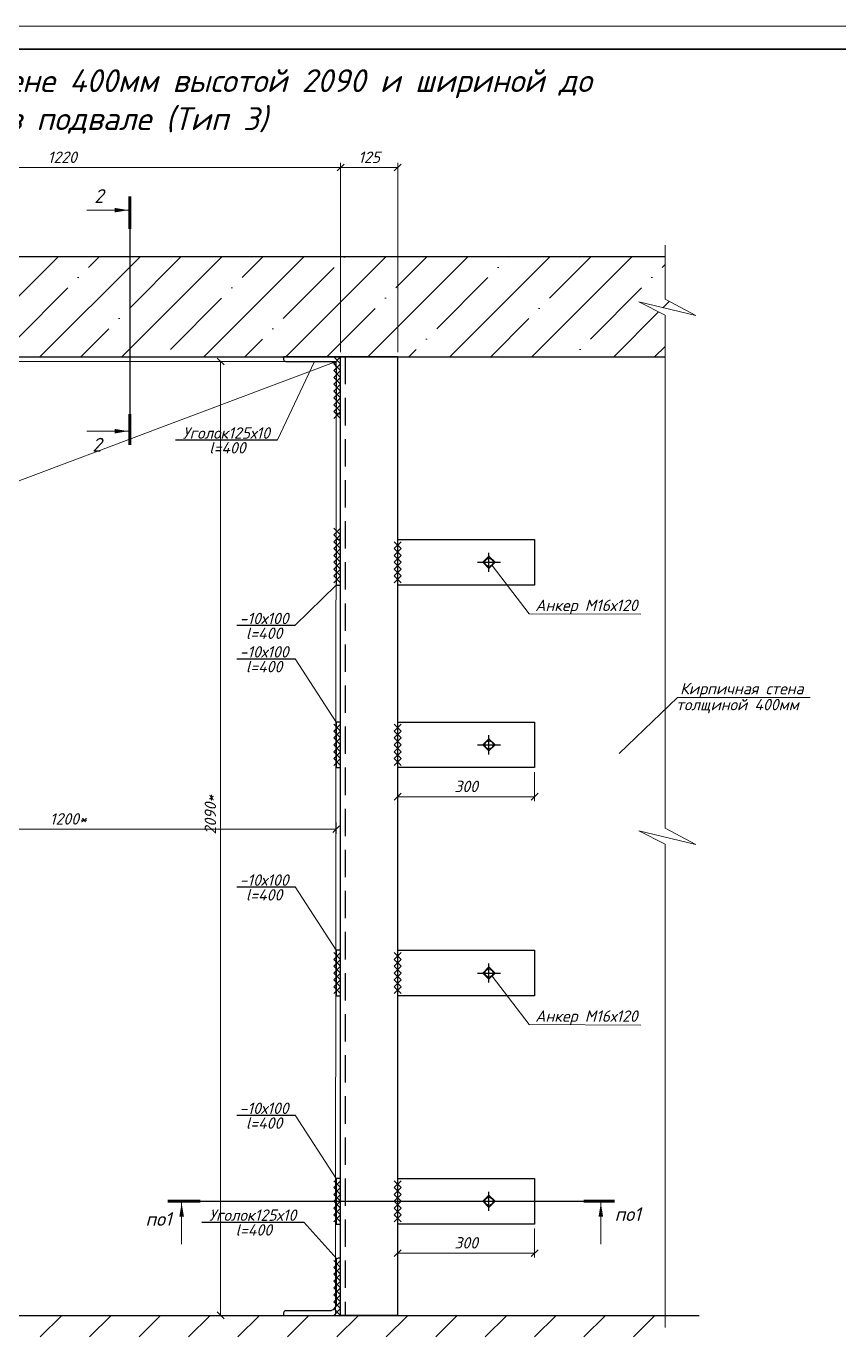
# Model space of a CAD drawing. Header units: millimetres. Extents: x 10124 to 8132345, y -95635 to 1386204.
# Drawn here: x 117967 to 119748, y 27189 to 30060 of the extents above; entities that cross this region are included whole.
import ezdxf
from ezdxf.enums import TextEntityAlignment as Align

# ---------------------------------------------------------------- set-up
doc = ezdxf.new("R2010")
doc.units = ezdxf.units.MM
doc.linetypes.add('Пунктир 2мм', pattern=[3, 2, -1])
doc.layers.get('DEFPOINTS').update_dxf_attribs({"color": 1})
for name, color, linetype, lineweight in [('013', 7, 'Continuous', 13), ('030', 7, 'Continuous', 30), ('Размер', 140, 'Continuous', 13), ('Разрезы', 54, 'Continuous', 20)]:
    doc.layers.add(name, color=color, linetype=linetype, lineweight=lineweight)
doc.styles.add('10', font='isocpeui.ttf', dxfattribs={"height": 25})
doc.styles.add('100', font='isocpeui.ttf', dxfattribs={"height": 250})
doc.styles.add('GOST', font='isocpeur.TTF')
doc.dimstyles.new('10', dxfattribs={"dimtxt": 37.5, "dimasz": 15, "dimexe": 10, "dimexo": 10, "dimgap": 10, "dimtad": 1, "dimtxsty": '10', "dimblk": 'OBLIQUE', "dimcen": 2.5, "dimadec": 0, "dimazin": 0, "dimtfac": 1, "dimtmove": 0, "dimatfit": 3, "dimfxl": 1, "dimlwd": 15, "dimlwe": 15, "dimarcsym": 0})

# ---------------------------------------------------------------- blocks, each defined once
blk = doc.blocks.new('*U16')
at = {"color": 44, "lineweight": 20, "ltscale": 10}
blk.add_line((594, 420), (0, 420), dxfattribs=at)
at = {"color": 137, "lineweight": 35, "ltscale": 10}
blk.add_line((589, 415), (20, 415), dxfattribs=at)
at = {"color": 44, "lineweight": 13, "style": 'GOST', "oblique": 10, "width": 0.8}
for tag in ['ФОРМАТВЕРТ', 'ФОРМАТГОРИЗ']:
    blk.add_attdef(tag, (542.98, 1.6), '', height=2, dxfattribs=at)
blk = doc.blocks.new('_OBLIQUE')
at = {"color": 0, "linetype": 'ByBlock'}
blk.add_line((-0.5, -0.5), (0.5, 0.5), dxfattribs=at)
blk = doc.blocks.new('*D253')
at = {"color": 0, "lineweight": 15, "ltscale": 100, "transparency": 16777216}
for p, q in [((117435.9, 29345.8), (117435.9, 29760.6)), ((117435.9, 29750.6), (118655.9, 29750.6)), ((118655.9, 29345.8), (118655.9, 29760.6))]:
    blk.add_line(p, q, dxfattribs=at)
at = {"layer": 'DEFPOINTS', "color": 0, "ltscale": 100, "transparency": 16777216}
for p in [(118655.9, 29750.6), (117435.9, 29335.8), (118655.9, 29335.8)]:
    blk.add_point(p, dxfattribs=at)
at = {"color": 0, "lineweight": 15, "ltscale": 100, "transparency": 16777216, "xscale": 15, "yscale": 15, "zscale": 15, "rotation": 180}
blk.add_blockref('_OBLIQUE', (117435.9, 29750.6), dxfattribs=at)
at = {"color": 0, "lineweight": 15, "ltscale": 100, "transparency": 16777216, "xscale": 15, "yscale": 15, "zscale": 15}
blk.add_blockref('_OBLIQUE', (118655.9, 29750.6), dxfattribs=at)
at = {"color": 0, "ltscale": 100, "transparency": 16777216, "insert": (118045.9, 29773.1), "char_height": 25, "attachment_point": 5, "style": '10'}
blk.add_mtext('1220', dxfattribs=at)
blk = doc.blocks.new('*D266')
at = {"color": 0, "lineweight": 15, "ltscale": 100, "transparency": 16777216}
for p, q in [((118655.9, 29345.8), (118655.9, 29760.6)), ((118655.9, 29750.6), (118780.9, 29750.6)), ((118780.9, 29345.8), (118780.9, 29760.6))]:
    blk.add_line(p, q, dxfattribs=at)
at = {"layer": 'DEFPOINTS', "color": 0, "ltscale": 100, "transparency": 16777216}
for p in [(118780.9, 29750.6), (118655.9, 29335.8), (118780.9, 29335.8)]:
    blk.add_point(p, dxfattribs=at)
at = {"color": 0, "lineweight": 15, "ltscale": 100, "transparency": 16777216, "xscale": 15, "yscale": 15, "zscale": 15, "rotation": 180}
blk.add_blockref('_OBLIQUE', (118655.9, 29750.6), dxfattribs=at)
at = {"color": 0, "lineweight": 15, "ltscale": 100, "transparency": 16777216, "xscale": 15, "yscale": 15, "zscale": 15}
blk.add_blockref('_OBLIQUE', (118780.9, 29750.6), dxfattribs=at)
at = {"color": 0, "ltscale": 100, "transparency": 16777216, "insert": (118718.4, 29773.1), "char_height": 25, "attachment_point": 5, "style": '10'}
blk.add_mtext('125', dxfattribs=at)
blk = doc.blocks.new('*U172')
blk.add_lwpolyline([(-34.5, 90.5), (-29.1, 90.5, -0.414214), (-24.5, 85.9), (-24.5, -10.5, 0.414214), (-10.5, -24.5), (85.9, -24.5, -0.414214), (90.5, -29.1), (90.5, -34.5), (-34.5, -34.5)], format="xyb", close=True)
blk = doc.blocks.new('*D276')
at = {"color": 0, "lineweight": 15, "ltscale": 100, "transparency": 16777216}
for p, q in [((118645.9, 28315.4), (118645.9, 28291)), ((117445.9, 28170.6), (117445.9, 28311)), ((118645.9, 28301), (117445.9, 28301))]:
    blk.add_line(p, q, dxfattribs=at)
at = {"layer": 'DEFPOINTS', "color": 0, "ltscale": 100, "transparency": 16777216}
for p in [(118645.9, 28325.4), (117445.9, 28301), (117445.9, 28160.6)]:
    blk.add_point(p, dxfattribs=at)
at = {"color": 0, "lineweight": 15, "ltscale": 100, "transparency": 16777216, "xscale": 15, "yscale": 15, "zscale": 15, "rotation": 180}
blk.add_blockref('_OBLIQUE', (117445.9, 28301), dxfattribs=at)
at = {"color": 0, "lineweight": 15, "ltscale": 100, "transparency": 16777216, "xscale": 15, "yscale": 15, "zscale": 15}
blk.add_blockref('_OBLIQUE', (118645.9, 28301), dxfattribs=at)
at = {"color": 0, "ltscale": 100, "transparency": 16777216, "insert": (118059, 28323.5), "char_height": 25, "width": 61.42, "attachment_point": 5, "style": '10'}
blk.add_mtext('1200*', dxfattribs=at)
blk = doc.blocks.new('*D277')
at = {"color": 0, "lineweight": 15, "ltscale": 100, "transparency": 16777216}
for p, q in [((118281.7, 29325.8), (118402.8, 29325.8)), ((118392.8, 29325.8), (118392.8, 27235.8)), ((118281.7, 27235.8), (118402.8, 27235.8))]:
    blk.add_line(p, q, dxfattribs=at)
at = {"layer": 'DEFPOINTS', "color": 0, "ltscale": 100, "transparency": 16777216}
for p in [(118271.7, 29325.8), (118271.7, 27235.8), (118392.8, 27235.8)]:
    blk.add_point(p, dxfattribs=at)
at = {"color": 0, "lineweight": 15, "ltscale": 100, "transparency": 16777216, "xscale": 15, "yscale": 15, "zscale": 15}
for p, rotation in [((118392.8, 29325.8), 90), ((118392.8, 27235.8), 270)]:
    blk.add_blockref('_OBLIQUE', p, dxfattribs=dict(at, rotation=rotation))
at = {"color": 0, "ltscale": 100, "transparency": 16777216, "insert": (118370.3, 28332.7), "char_height": 25, "attachment_point": 5, "rotation": 90, "style": '10'}
blk.add_mtext('2090*', dxfattribs=at)
blk = doc.blocks.new('*U250')
at = {"layer": 'DEFPOINTS'}
blk.add_line((0, 0), (84.05, 0), dxfattribs=at)
at = {"layer": 'Разрезы', "color": 0}
for p, q in [((-4.07, 0.35), (-4.07, 9.4)), ((87.8, 0.35), (87.8, 9.4))]:
    blk.add_line(p, q, dxfattribs=at)
at = {"layer": 'Разрезы', "color": 0, "lineweight": 60}
for p, q in [((-7.07, 0), (0, 0)), ((90.8, 0), (84.05, 0))]:
    blk.add_line(p, q, dxfattribs=at)
at = {"layer": 'Разрезы', "color": 0}
for points in [[(-4.07, 0.35), (-3.57, 3.35), (-4.57, 3.35)], [(87.8, 0.35), (87.3, 3.35), (88.3, 3.35)]]:
    blk.add_solid(points, dxfattribs=at)
at = {"layer": 'Разрезы', "color": 0, "style": '100'}
for tag, p in [('1', (-9.12, 3.88)), ('2', (93.69, 2.82))]:
    blk.add_attdef(tag, text='', height=3, dxfattribs=at).set_placement(p, align=Align.MIDDLE_CENTER)
blk = doc.blocks.new('*D260')
at = {"color": 0, "lineweight": 15, "ltscale": 100, "transparency": 16777216}
for p, q in [((118780.9, 28425.8), (118780.9, 28362.2)), ((119080.9, 28425.8), (119080.9, 28362.2)), ((118780.9, 28372.2), (119080.9, 28372.2))]:
    blk.add_line(p, q, dxfattribs=at)
at = {"layer": 'DEFPOINTS', "color": 0, "ltscale": 100, "transparency": 16777216}
for p in [(118780.9, 28435.8), (119080.9, 28435.8), (119080.9, 28372.2)]:
    blk.add_point(p, dxfattribs=at)
at = {"color": 0, "lineweight": 15, "ltscale": 100, "transparency": 16777216, "xscale": 15, "yscale": 15, "zscale": 15, "rotation": 180}
blk.add_blockref('_OBLIQUE', (118780.9, 28372.2), dxfattribs=at)
at = {"color": 0, "lineweight": 15, "ltscale": 100, "transparency": 16777216, "xscale": 15, "yscale": 15, "zscale": 15}
blk.add_blockref('_OBLIQUE', (119080.9, 28372.2), dxfattribs=at)
at = {"color": 0, "ltscale": 100, "transparency": 16777216, "insert": (118930.9, 28394.7), "char_height": 25, "attachment_point": 5, "style": '10'}
blk.add_mtext('300', dxfattribs=at)
blk = doc.blocks.new('*D261')
at = {"color": 0, "lineweight": 15, "ltscale": 100, "transparency": 16777216}
for p, q in [((118780.9, 27425.8), (118780.9, 27362.2)), ((119080.9, 27425.8), (119080.9, 27362.2)), ((118780.9, 27372.2), (119080.9, 27372.2))]:
    blk.add_line(p, q, dxfattribs=at)
at = {"layer": 'DEFPOINTS', "color": 0, "ltscale": 100, "transparency": 16777216}
for p in [(118780.9, 27435.8), (119080.9, 27435.8), (119080.9, 27372.2)]:
    blk.add_point(p, dxfattribs=at)
at = {"color": 0, "lineweight": 15, "ltscale": 100, "transparency": 16777216, "xscale": 15, "yscale": 15, "zscale": 15, "rotation": 180}
blk.add_blockref('_OBLIQUE', (118780.9, 27372.2), dxfattribs=at)
at = {"color": 0, "lineweight": 15, "ltscale": 100, "transparency": 16777216, "xscale": 15, "yscale": 15, "zscale": 15}
blk.add_blockref('_OBLIQUE', (119080.9, 27372.2), dxfattribs=at)
at = {"color": 0, "ltscale": 100, "transparency": 16777216, "insert": (118930.9, 27394.7), "char_height": 25, "attachment_point": 5, "style": '10'}
blk.add_mtext('300', dxfattribs=at)
blk = doc.blocks.new('*U290')
at = {"layer": 'DEFPOINTS'}
blk.add_line((0, 0), (40.61, 0), dxfattribs=at)
at = {"layer": 'Разрезы', "color": 0}
for p, q in [((-4.07, 0.35), (-4.07, 9.4)), ((44.36, 0.35), (44.36, 9.4))]:
    blk.add_line(p, q, dxfattribs=at)
at = {"layer": 'Разрезы', "color": 0, "lineweight": 60}
for p, q in [((-7.07, 0), (0, 0)), ((47.36, 0), (40.61, 0))]:
    blk.add_line(p, q, dxfattribs=at)
at = {"layer": 'Разрезы', "color": 0}
for points in [[(-4.07, 0.35), (-3.57, 3.35), (-4.57, 3.35)], [(44.36, 0.35), (43.86, 3.35), (44.86, 3.35)]]:
    blk.add_solid(points, dxfattribs=at)
at = {"layer": 'Разрезы', "color": 0, "style": '100'}
for tag, p in [('2', (47.31, 7.19)), ('1', (-7.17, 6.76))]:
    blk.add_attdef(tag, text='', height=3, dxfattribs=at).set_placement(p, align=Align.MIDDLE_CENTER)

msp = doc.modelspace()

# ---------------------------------------------------------------- hatches: boundary and pattern name
at = {"layer": '013', "ltscale": 100}
h = msp.add_hatch(dxfattribs=at)
h.set_pattern_fill('ANSI35', color=256, scale=20)
h.set_pattern_definition([(45, (6747.9, -13.35), (-89.80256, 89.80256), []), (45, (6837.7, -13.35), (-89.80256, 89.80256), [158.75, -31.75, 0, -31.75])])
h.paths.add_polyline_path([(119366.853, 29335.767), (119366.853, 29427.044), (119309.562, 29456.08), (119434.093, 29426.168), (119366.853, 29462.065), (119366.853, 29555.767), (116945.91, 29555.767), (116945.91, 29462.065), (117013.15, 29426.168), (116888.618, 29456.08), (116945.91, 29427.044), (116945.91, 29335.767)])

# ---------------------------------------------------------------- linework, layer by layer
at = {"ltscale": 100}
for p, q in [((116945.91, 29555.767), (119366.853, 29555.767)), ((116945.91, 29335.767), (119366.853, 29335.767)), ((118655.861, 29320.767), (118640.861, 29335.767)), ((118640.861, 29320.767), (118655.861, 29335.767)), ((118655.861, 29305.767), (118640.861, 29320.767)), ((118640.861, 29305.767), (118655.861, 29320.767)), ((118655.861, 29290.767), (118640.861, 29305.767)), ((118640.861, 29290.767), (118655.861, 29305.767)), ((118655.861, 29275.767), (118640.861, 29290.767)), ((118640.861, 29275.767), (118655.861, 29290.767)), ((118655.861, 29260.767), (118640.861, 29275.767)), ((118640.861, 29260.767), (118655.861, 29275.767)), ((118655.861, 29245.767), (118640.861, 29260.767)), ((118640.861, 29245.767), (118655.861, 29260.767)), ((118655.861, 29230.767), (118640.861, 29245.767)), ((118640.861, 29230.767), (118655.861, 29245.767)), ((118655.861, 29215.767), (118640.861, 29230.767)), ((118640.861, 29215.767), (118655.861, 29230.767)), ((118655.861, 29200.767), (118640.861, 29215.767)), ((118640.861, 29200.767), (118655.861, 29215.767)), ((118293.786, 29153.922), (118517.527, 29153.922)), ((118655.861, 28945.767), (118640.861, 28960.767)), ((118640.861, 28945.767), (118655.861, 28960.767)), ((118655.861, 28930.767), (118640.861, 28945.767)), ((118640.861, 28930.767), (118655.861, 28945.767)), ((118655.861, 28915.767), (118640.861, 28930.767)), ((118640.861, 28915.767), (118655.861, 28930.767)), ((118655.861, 28915.767), (118640.861, 28930.767)), ((118640.861, 28915.767), (118655.861, 28930.767)), ((118655.861, 28900.767), (118640.861, 28915.767)), ((118640.861, 28900.767), (118655.861, 28915.767)), ((118788.361, 28915.767), (118773.361, 28930.767)), ((118773.361, 28915.767), (118788.361, 28930.767)), ((118788.361, 28900.767), (118773.361, 28915.767)), ((118773.361, 28900.767), (118788.361, 28915.767)), ((118655.861, 28885.767), (118640.861, 28900.767)), ((118640.861, 28885.767), (118655.861, 28900.767)), ((118788.361, 28885.767), (118773.361, 28900.767)), ((118773.361, 28885.767), (118788.361, 28900.767)), ((118980.861, 28864.902), (118980.861, 28906.631)), ((118655.861, 28870.767), (118640.861, 28885.767)), ((118640.861, 28870.767), (118655.861, 28885.767)), ((118655.861, 28855.767), (118640.861, 28870.767)), ((118640.861, 28855.767), (118655.861, 28870.767)), ((118788.361, 28870.767), (118773.361, 28885.767)), ((118773.361, 28870.767), (118788.361, 28885.767)), ((118788.361, 28855.767), (118773.361, 28870.767)), ((118773.361, 28855.767), (118788.361, 28870.767)), ((118955.803, 28885.767), (119005.918, 28885.767)), ((118655.861, 28840.767), (118640.861, 28855.767)), ((118640.861, 28840.767), (118655.861, 28855.767)), ((118788.361, 28840.767), (118773.361, 28855.767)), ((118773.361, 28840.767), (118788.361, 28855.767)), ((118428.227, 28747.629), (118556.118, 28747.629)), ((118428.227, 28674.434), (118556.118, 28674.434)), ((118655.861, 28515.767), (118640.861, 28530.767)), ((118640.861, 28515.767), (118655.861, 28530.767)), ((118655.861, 28500.767), (118640.861, 28515.767)), ((118640.861, 28500.767), (118655.861, 28515.767)), ((118788.361, 28515.767), (118773.361, 28530.767)), ((118773.361, 28515.767), (118788.361, 28530.767)), ((118788.361, 28500.767), (118773.361, 28515.767)), ((118773.361, 28500.767), (118788.361, 28515.767)), ((118655.861, 28485.767), (118640.861, 28500.767)), ((118640.861, 28485.767), (118655.861, 28500.767)), ((118655.861, 28470.767), (118640.861, 28485.767)), ((118640.861, 28470.767), (118655.861, 28485.767)), ((118788.361, 28485.767), (118773.361, 28500.767)), ((118773.361, 28485.767), (118788.361, 28500.767)), ((118788.361, 28470.767), (118773.361, 28485.767)), ((118773.361, 28470.767), (118788.361, 28485.767)), ((118955.803, 28485.767), (119005.918, 28485.767)), ((118980.861, 28464.902), (118980.861, 28506.631)), ((118655.861, 28455.767), (118640.861, 28470.767)), ((118640.861, 28455.767), (118655.861, 28470.767)), ((118655.861, 28440.767), (118640.861, 28455.767)), ((118640.861, 28440.767), (118655.861, 28455.767)), ((118788.361, 28455.767), (118773.361, 28470.767)), ((118773.361, 28455.767), (118788.361, 28470.767)), ((118788.361, 28440.767), (118773.361, 28455.767)), ((118773.361, 28440.767), (118788.361, 28455.767)), ((118428.227, 28174.434), (118556.118, 28174.434)), ((118655.861, 28015.767), (118640.861, 28030.767)), ((118640.861, 28015.767), (118655.861, 28030.767)), ((118788.361, 28015.767), (118773.361, 28030.767)), ((118773.361, 28015.767), (118788.361, 28030.767)), ((118655.861, 28000.767), (118640.861, 28015.767)), ((118640.861, 28000.767), (118655.861, 28015.767)), ((118655.861, 27985.767), (118640.861, 28000.767)), ((118640.861, 27985.767), (118655.861, 28000.767)), ((118788.361, 28000.767), (118773.361, 28015.767)), ((118773.361, 28000.767), (118788.361, 28015.767)), ((118788.361, 27985.767), (118773.361, 28000.767)), ((118773.361, 27985.767), (118788.361, 28000.767)), ((118980.861, 27964.902), (118980.861, 28006.631)), ((118655.861, 27970.767), (118640.861, 27985.767)), ((118640.861, 27970.767), (118655.861, 27985.767)), ((118655.861, 27955.767), (118640.861, 27970.767)), ((118640.861, 27955.767), (118655.861, 27970.767)), ((118788.361, 27970.767), (118773.361, 27985.767)), ((118773.361, 27970.767), (118788.361, 27985.767)), ((118788.361, 27955.767), (118773.361, 27970.767)), ((118773.361, 27955.767), (118788.361, 27970.767)), ((118955.803, 27985.767), (119005.918, 27985.767)), ((118655.861, 27940.767), (118640.861, 27955.767)), ((118640.861, 27940.767), (118655.861, 27955.767)), ((118788.361, 27940.767), (118773.361, 27955.767)), ((118773.361, 27940.767), (118788.361, 27955.767)), ((118428.227, 27674.434), (118556.118, 27674.434)), ((118655.861, 27515.767), (118640.861, 27530.767)), ((118640.861, 27515.767), (118655.861, 27530.767)), ((118655.861, 27500.767), (118640.861, 27515.767)), ((118640.861, 27500.767), (118655.861, 27515.767)), ((118788.361, 27515.767), (118773.361, 27530.767)), ((118773.361, 27515.767), (118788.361, 27530.767)), ((118788.361, 27500.767), (118773.361, 27515.767)), ((118773.361, 27500.767), (118788.361, 27515.767)), ((118655.861, 27485.767), (118640.861, 27500.767)), ((118640.861, 27485.767), (118655.861, 27500.767)), ((118655.861, 27470.767), (118640.861, 27485.767)), ((118640.861, 27470.767), (118655.861, 27485.767)), ((118788.361, 27485.767), (118773.361, 27500.767)), ((118773.361, 27485.767), (118788.361, 27500.767)), ((118788.361, 27470.767), (118773.361, 27485.767)), ((118773.361, 27470.767), (118788.361, 27485.767)), ((118955.803, 27485.767), (119005.918, 27485.767)), ((118980.861, 27464.902), (118980.861, 27506.631)), ((118655.861, 27455.767), (118640.861, 27470.767)), ((118640.861, 27455.767), (118655.861, 27470.767)), ((118655.861, 27440.767), (118640.861, 27455.767)), ((118640.861, 27440.767), (118655.861, 27455.767)), ((118788.361, 27455.767), (118773.361, 27470.767)), ((118773.361, 27455.767), (118788.361, 27470.767)), ((118788.361, 27440.767), (118773.361, 27455.767)), ((118773.361, 27440.767), (118788.361, 27455.767)), ((118351.665, 27440.33), (118575.406, 27440.33)), ((118655.861, 27340.767), (118640.861, 27355.767)), ((118640.861, 27340.767), (118655.861, 27355.767)), ((118655.861, 27325.767), (118640.861, 27340.767)), ((118640.861, 27325.767), (118655.861, 27340.767)), ((118655.861, 27310.767), (118640.861, 27325.767)), ((118640.861, 27310.767), (118655.861, 27325.767)), ((118655.861, 27295.767), (118640.861, 27310.767)), ((118640.861, 27295.767), (118655.861, 27310.767)), ((118655.861, 27280.767), (118640.861, 27295.767)), ((118640.861, 27280.767), (118655.861, 27295.767)), ((118655.861, 27265.767), (118640.861, 27280.767)), ((118640.861, 27265.767), (118655.861, 27280.767)), ((118655.861, 27250.767), (118640.861, 27265.767)), ((118640.861, 27250.767), (118655.861, 27265.767)), ((118655.861, 27235.767), (118640.861, 27250.767)), ((118640.861, 27235.767), (118655.861, 27250.767)), ((116945.91, 27235.767), (119441.889, 27235.767))]:
    msp.add_line(p, q, dxfattribs=at)
at = {"linetype": 'Пунктир 2мм', "ltscale": 30}
msp.add_line((118665.861, 29335.767), (118665.861, 27235.767), dxfattribs=at)
at = {"layer": '013', "ltscale": 100}
for p, q in [((118517.527, 29153.922), (118598.375, 29325.767)), ((118645.861, 28835.767), (118556.118, 28747.629)), ((118645.861, 28535.767), (118556.118, 28674.434)), ((118645.861, 28035.767), (118556.118, 28174.434)), ((118645.861, 27535.767), (118556.118, 27674.434)), ((118647.208, 27359.419), (118575.406, 27440.33)), ((117997.33, 27188.846), (118044.571, 27235.767)), ((118105.676, 27188.846), (118152.917, 27235.767)), ((118214.023, 27188.846), (118261.264, 27235.767)), ((118322.37, 27188.846), (118369.611, 27235.767)), ((118430.716, 27188.846), (118477.957, 27235.767)), ((118539.063, 27188.846), (118586.304, 27235.767)), ((118647.41, 27188.846), (118694.651, 27235.767)), ((118755.756, 27188.846), (118802.997, 27235.767)), ((118864.103, 27188.846), (118911.344, 27235.767)), ((118972.45, 27188.846), (119019.691, 27235.767)), ((119080.796, 27188.846), (119128.037, 27235.767)), ((119189.143, 27188.846), (119236.384, 27235.767)), ((119297.49, 27188.846), (119344.731, 27235.767))]:
    msp.add_line(p, q, dxfattribs=at)
for points in [[(119366.853, 29316.757), (119366.853, 29427.044), (119309.562, 29456.08), (119434.093, 29426.168), (119366.853, 29462.065), (119366.853, 29580.52)], [(117445.861, 27235.767), (117550.329, 28913.453), (118645.861, 29325.767)], [(119366.853, 27208.907), (119366.853, 28268.286), (119309.562, 28297.322), (119434.093, 28267.41), (119366.853, 28303.307), (119366.853, 29335.767)], [(118987.611, 28879.017), (119068.938, 28772.974), (119313.587, 28771.761)], [(119266.099, 28466.549), (119394.015, 28589.596), (119684.668, 28589.596)], [(118987.611, 27979.017), (119068.938, 27872.974), (119313.587, 27871.761)]]:
    msp.add_lwpolyline(points, dxfattribs=at)
msp.add_lwpolyline([(117445.216, 27235.767), (118644.571, 27235.767), (118645.861, 29325.767), (117446.506, 29325.767)], close=True, dxfattribs=at)
at = {"layer": '030', "ltscale": 100}
for p, q in [((118780.861, 29335.767), (118655.861, 29335.767)), ((118780.861, 27235.767), (118655.861, 27235.767))]:
    msp.add_line(p, q, dxfattribs=at)
for points in [[(118655.861, 27235.767), (118655.861, 29335.767)], [(118780.861, 27235.767), (118780.861, 29335.767)], [(118645.861, 28935.767), (118645.861, 28835.767), (118655.861, 28835.767), (118655.861, 28935.767), (118645.861, 28935.767)], [(118780.861, 28935.767), (119080.861, 28935.767), (119080.861, 28835.767), (118780.861, 28835.767), (118780.861, 28935.767)], [(118967.361, 28885.767), (118980.861, 28899.267), (118994.361, 28885.767), (118980.861, 28872.267), (118967.361, 28885.767)], [(118645.861, 28535.767), (118645.861, 28435.767), (118655.861, 28435.767), (118655.861, 28535.767), (118645.861, 28535.767)], [(118780.861, 28535.767), (119080.861, 28535.767), (119080.861, 28435.767), (118780.861, 28435.767), (118780.861, 28535.767)], [(118967.361, 28485.767), (118980.861, 28499.267), (118994.361, 28485.767), (118980.861, 28472.267), (118967.361, 28485.767)], [(118645.861, 28035.767), (118645.861, 27935.767), (118655.861, 27935.767), (118655.861, 28035.767), (118645.861, 28035.767)], [(118780.861, 28035.767), (119080.861, 28035.767), (119080.861, 27935.767), (118780.861, 27935.767), (118780.861, 28035.767)], [(118967.361, 27985.767), (118980.861, 27999.267), (118994.361, 27985.767), (118980.861, 27972.267), (118967.361, 27985.767)], [(118645.861, 27535.767), (118645.861, 27435.767), (118655.861, 27435.767), (118655.861, 27535.767), (118647.861, 27535.767)], [(118780.861, 27535.767), (119080.861, 27535.767), (119080.861, 27435.767), (118780.861, 27435.767), (118780.861, 27535.767)], [(118967.361, 27485.767), (118980.861, 27499.267), (118994.361, 27485.767), (118980.861, 27472.267), (118967.361, 27485.767)]]:
    msp.add_lwpolyline(points, dxfattribs=at)
for centre in [(118980.861, 28885.767), (118980.861, 28485.767), (118980.861, 27985.767), (118980.861, 27485.767)]:
    msp.add_circle(centre, 9, dxfattribs=at)

# ---------------------------------------------------------------- block references
at = {"xscale": 10, "yscale": 10, "zscale": 10}
msp.add_blockref('*U16', (116407.08, 25860.225), dxfattribs=at)
at = {"layer": '030', "xscale": -1, "rotation": 90}
msp.add_blockref('*U172', (118621.361, 29301.267), dxfattribs=at)
at = {"layer": '030', "xscale": -1}
msp.add_blockref('*U172', (118621.361, 27270.267), dxfattribs=at)
at = {"layer": 'Размер'}
ref = msp.add_blockref('*U290', (118193.793, 29616.498), dxfattribs=dict(at, xscale=-10, yscale=10, zscale=10, rotation=90))
ref.add_attrib('1', '2', dxfattribs={"layer": 'Разрезы', "color": 0, "height": 30, "style": '100'}).set_placement((118126.191, 29688.239), align=Align.MIDDLE_CENTER)
ref.add_attrib('2', '2', dxfattribs={"layer": 'Разрезы', "color": 0, "height": 30, "style": '100'}).set_placement((118121.898, 29143.441), align=Align.MIDDLE_CENTER)
ref = msp.add_blockref('*U250', (118348.053, 27485.767), dxfattribs=dict(at, xscale=-10, yscale=10, zscale=10, rotation=180))
ref.add_attrib('1', 'по1', dxfattribs={"layer": 'Разрезы', "color": 0, "height": 30, "style": '100'}).set_placement((118256.861, 27447.005), align=Align.MIDDLE_CENTER)
ref.add_attrib('2', 'по1', dxfattribs={"layer": 'Разрезы', "color": 0, "height": 30, "style": '100'}).set_placement((119284.992, 27457.579), align=Align.MIDDLE_CENTER)

# ---------------------------------------------------------------- texts
at = {"color": 0, "lineweight": 9, "width": 2395.44136, "attachment_point": 5, "style": '10'}
for s, insert, char_height in [('\\pxi1.23419,t46;Схема усиления проема в стене 400мм высотой 2090 и шириной до 1200мм в подвале (Тип 3)', (118084.953, 29895.297), 50), ('\\pxi1.23419;Кирпичная стена ', (119519.58, 28605.615), 25), ('\\pxi1.23419;толщиной 400мм', (119509.892, 28570.548), 25)]:
    msp.add_mtext(s, dxfattribs=dict(at, insert=insert, char_height=char_height))
at = {"ltscale": 100, "char_height": 25, "attachment_point": 5, "style": '10'}
for s, insert in [('Уголок125х10', (118405.336, 29168.959)), ('l=400', (118407.744, 29136.584)), ('Анкер М16х120', (119194.439, 28788.011)), ('-10х100', (118488.126, 28762.666)), ('l=400', (118488.126, 28730.292)), ('-10х100', (118488.126, 28689.471)), ('l=400', (118488.126, 28657.096)), ('-10х100', (118488.126, 28189.471)), ('l=400', (118488.126, 28157.096)), ('Анкер М16х120', (119194.439, 27888.011)), ('-10х100', (118488.126, 27689.471)), ('l=400', (118488.126, 27657.096)), ('Уголок125х10', (118463.216, 27455.366)), ('l=400', (118465.623, 27422.992))]:
    msp.add_mtext(s, dxfattribs=dict(at, insert=insert))

# ---------------------------------------------------------------- dimensions: what is measured, and where the dimension line sits
at = {"ltscale": 100}
for base, p1, p2, picture, middle in [((118655.861, 29750.568), (117435.861, 29335.767), (118655.861, 29335.767), '*D253', (118045.861, 29773.068)), ((118780.861, 29750.568), (118655.861, 29335.767), (118780.861, 29335.767), '*D266', (118718.361, 29773.068)), ((119080.861, 28372.235), (118780.861, 28435.767), (119080.861, 28435.767), '*D260', (118930.861, 28394.735)), ((119080.861, 27372.235), (118780.861, 27435.767), (119080.861, 27435.767), '*D261', (118930.861, 27394.735))]:
    dim = msp.add_linear_dim(base=base, p1=p1, p2=p2, dimstyle='10', dxfattribs=at)
    dim.commit()
    dim.dimension.update_dxf_attribs({"geometry": picture, "text_midpoint": middle})
dim = msp.add_linear_dim(base=(118392.846, 27235.767), p1=(118271.655, 29325.767), p2=(118271.655, 27235.767), angle=90, text='2090*', dimstyle='10', dxfattribs=at)
dim.commit()
dim.dimension.update_dxf_attribs({"geometry": '*D277', "text_midpoint": (118392.846, 28332.686), "dimtype": 160})
dim = msp.add_linear_dim(base=(117445.861, 28301.033), p1=(118645.861, 28325.433), p2=(117445.861, 28160.555), text='1200*', dimstyle='10', dxfattribs=at)
dim.commit()
dim.dimension.update_dxf_attribs({"geometry": '*D276', "text_midpoint": (118059.007, 28301.033), "dimtype": 160})

doc.saveas('drawing.dxf')
